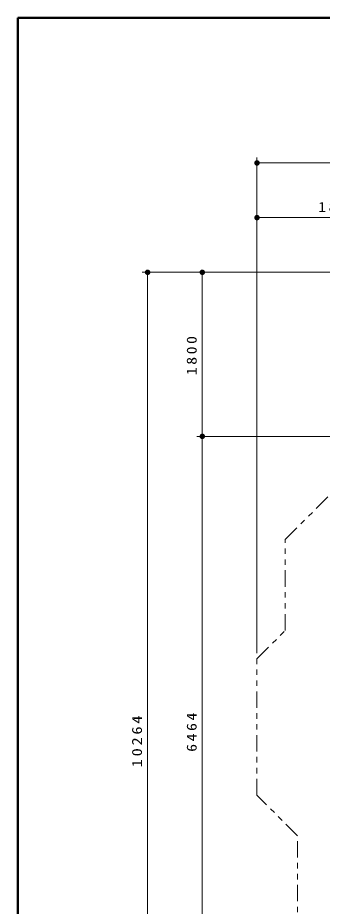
# Model space of a CAD drawing. Units: millimetres on the paper, scale 1:60. Extents: x -385 to 0, y -594 to 267.
# Drawn here: x -385 to -329.4, y 104.5 to 267 of the extents above; entities that cross this region are included whole.
import ezdxf

# ---------------------------------------------------------------- set-up
doc = ezdxf.new("R2010")
doc.units = ezdxf.units.MM
doc.linetypes.add('USER3', pattern=[8, 3, -1, 1, -1, 1, -1])
doc.layers.add('1_60', color=7, linetype='Continuous', lineweight=25)
doc.layers.add('NAKAMURA図枠', color=7, linetype='Continuous', lineweight=13)
doc.styles.add('ＭＳ ゴシック', font='')
doc.styles.get('ＭＳ ゴシック').set_extended_font_data('MS Gothic')

# ---------------------------------------------------------------- blocks, each defined once
blk = doc.blocks.new('filled_dot')
at = {"color": 0, "linetype": 'Continuous', "lineweight": -2, "const_width": 1.25}
blk.add_lwpolyline([(-0.625, 0, 1), (0.625, 0, 1)], format="xyb", close=True, dxfattribs=at)

msp = doc.modelspace()

# ---------------------------------------------------------------- linework, layer by layer
at = {"layer": '1_60', "lineweight": 13}
for p, q in [((-341.273, 150.8), (-341.273, 241.46)), ((-341.273, 240.46), (-152.733, 240.46)), ((-341.273, 150.8), (-341.273, 231.46)), ((-341.273, 230.46), (-311.273, 230.46)), ((-290.095, 220.46), (-362.273, 220.46)), ((-361.273, 49.4), (-361.273, 220.46)), ((-290.095, 220.46), (-352.273, 220.46)), ((-351.273, 190.46), (-351.273, 220.46)), ((-268.856, 190.46), (-352.273, 190.46)), ((-268.856, 190.46), (-352.273, 190.46)), ((-351.273, 82.734), (-351.273, 190.46))]:
    msp.add_line(p, q, dxfattribs=at)
at = {"layer": '1_60', "linetype": 'USER3', "lineweight": 13}
for p, q in [((-336.099, 171.608), (-287.247, 220.46)), ((-336.099, 154.974), (-336.099, 171.608)), ((-341.273, 149.8), (-336.099, 154.974)), ((-341.273, 124.837), (-341.273, 149.8)), ((-333.856, 117.42), (-341.273, 124.837)), ((-333.856, 73.458), (-333.856, 117.42))]:
    msp.add_line(p, q, dxfattribs=at)
at = {"layer": 'NAKAMURA図枠', "lineweight": 50}
for p, q in [((-385, 267), (-385, 0)), ((0, 267), (-385, 267))]:
    msp.add_line(p, q, dxfattribs=at)

# ---------------------------------------------------------------- block references
at = {"layer": '1_60', "lineweight": 13, "xscale": 0.4, "yscale": 0.4}
for p in [(-341.273, 240.46), (-341.273, 230.46)]:
    msp.add_blockref('filled_dot', p, dxfattribs=at)
for p, rotation in [((-361.273, 220.46), 270), ((-351.273, 220.46), 270), ((-351.273, 190.46), 90), ((-351.273, 190.46), 270)]:
    msp.add_blockref('filled_dot', p, dxfattribs=dict(at, rotation=rotation))

# ---------------------------------------------------------------- texts
at = {"layer": '1_60', "insert": (-326.273, 231.46), "char_height": 1.833, "attachment_point": 8, "style": 'ＭＳ ゴシック'}
msp.add_mtext('\\T1.33;\\W1.15;1800', dxfattribs=at)
at = {"layer": '1_60', "char_height": 1.833, "attachment_point": 8, "rotation": 90, "style": 'ＭＳ ゴシック'}
for s, insert in [('\\T1.33;\\W1.15;1800', (-352.273, 205.46)), ('\\T1.33;\\W1.15;6464', (-352.273, 136.597)), ('\\T1.33;\\W1.2;10264', (-362.273, 134.93))]:
    msp.add_mtext(s, dxfattribs=dict(at, insert=insert))

doc.saveas('drawing.dxf')
